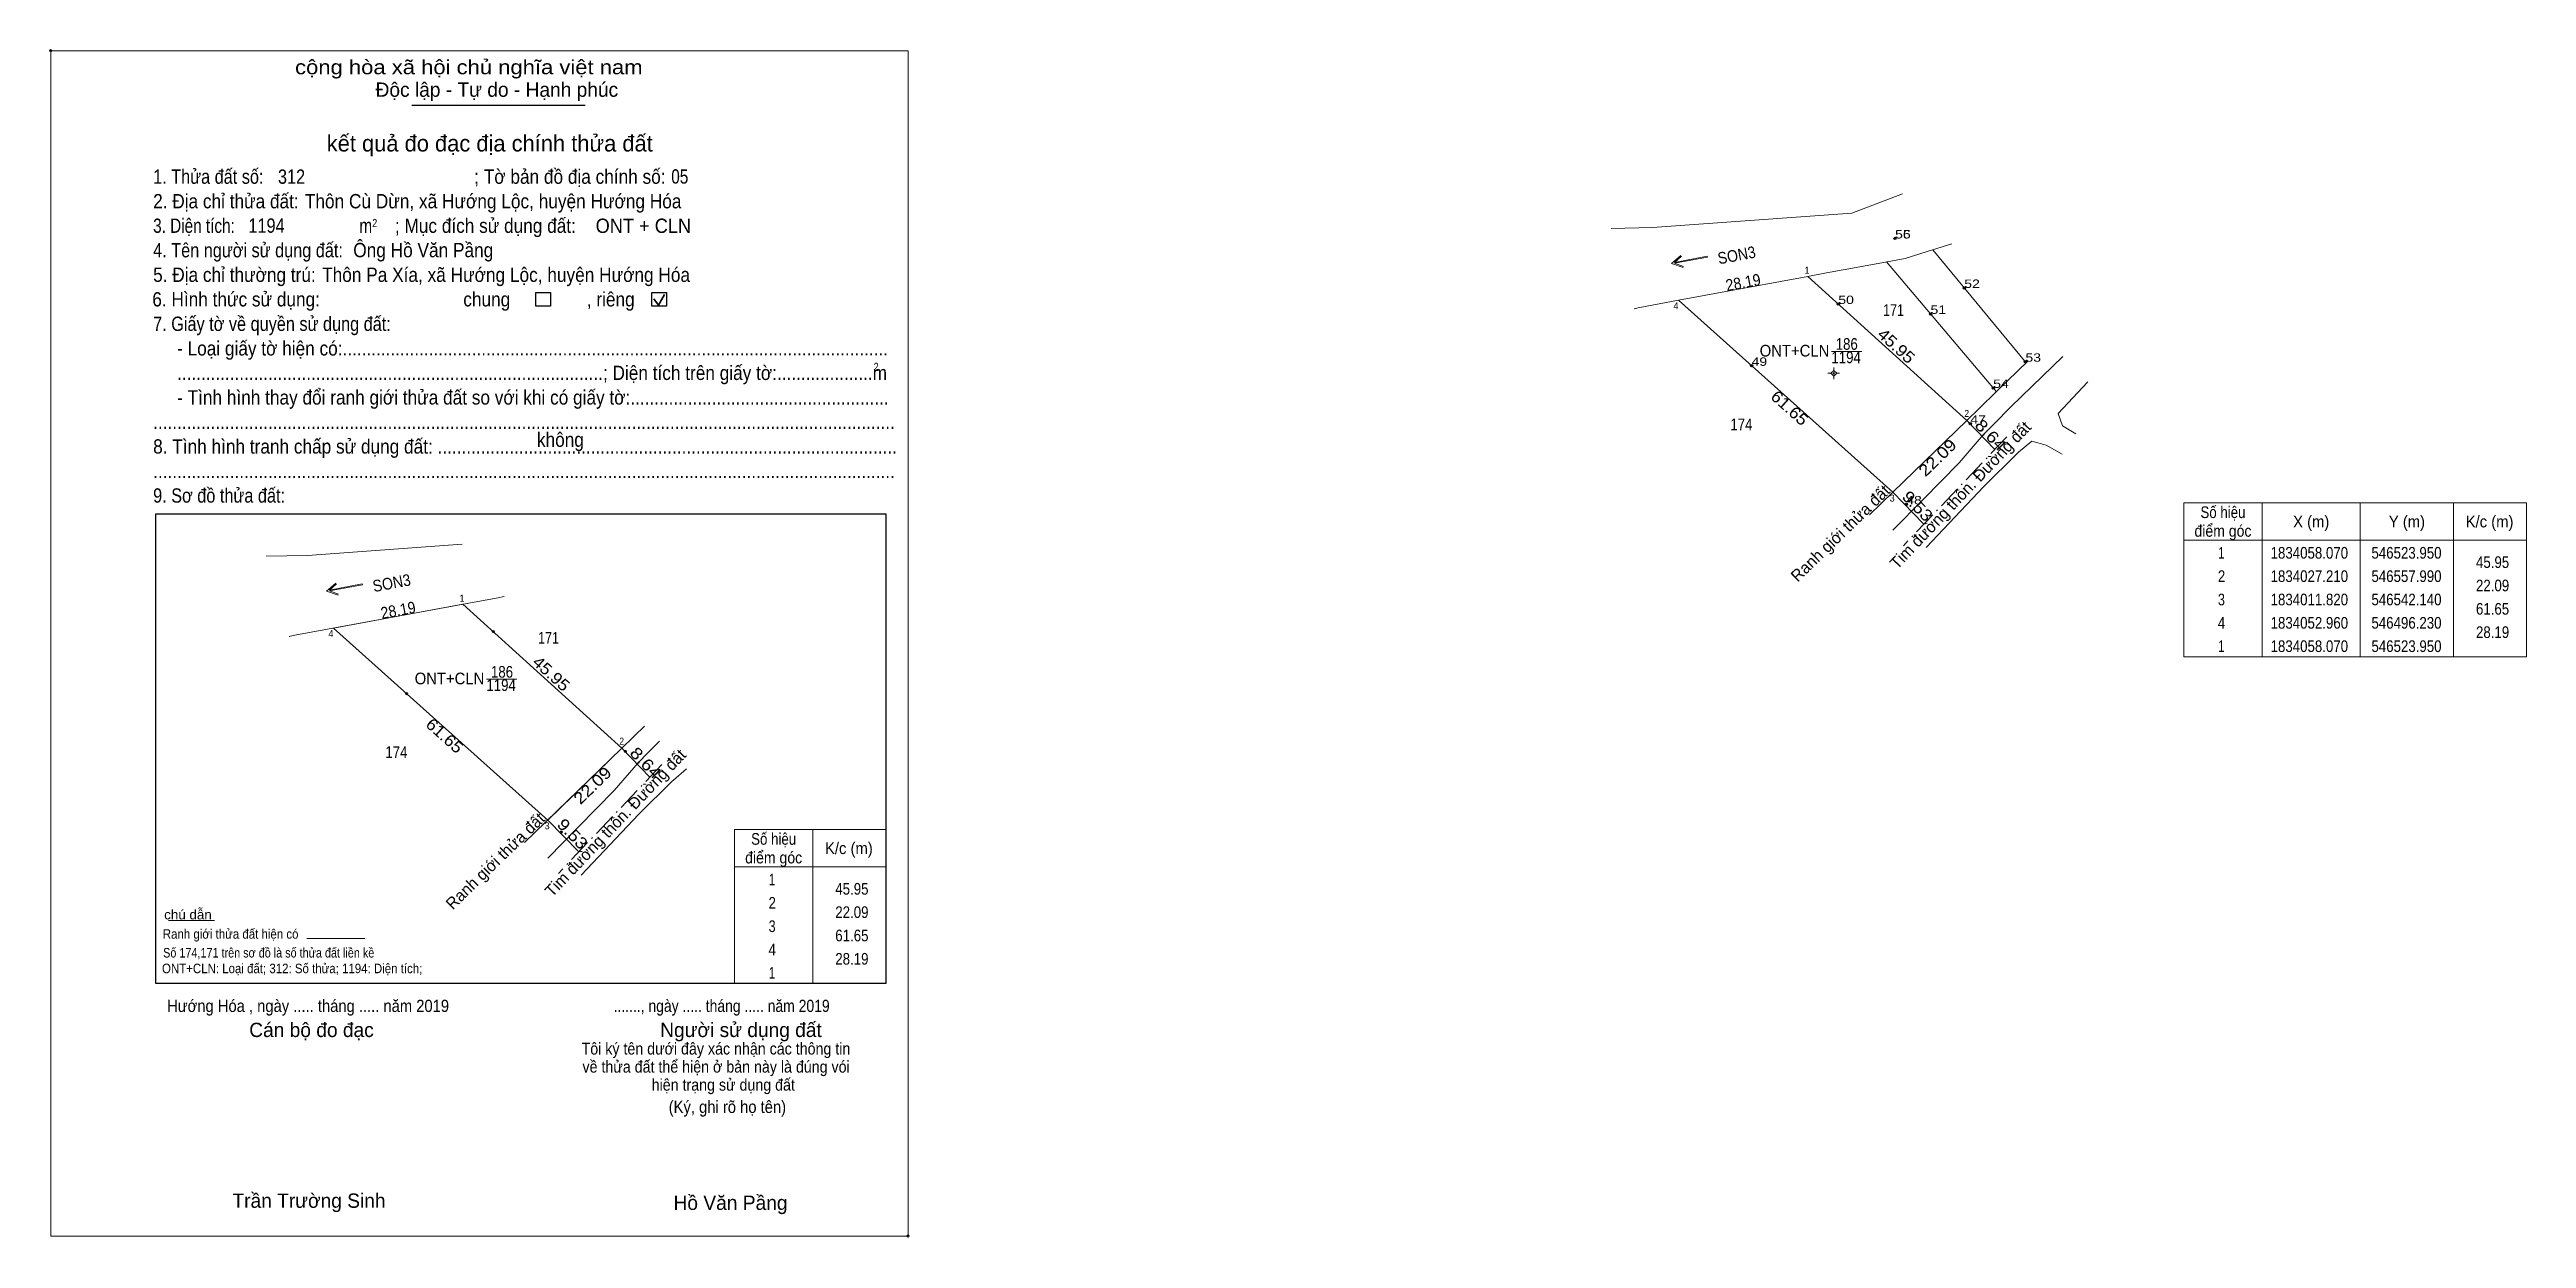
# Model space of a CAD drawing. Header units: metres. Extents: x 546147 to 546678, y 1833852 to 1834107.
import ezdxf
from ezdxf.enums import TextEntityAlignment as Align

# ---------------------------------------------------------------- set-up
doc = ezdxf.new("R2010")
doc.units = ezdxf.units.M
doc.header["$PDMODE"] = 32
doc.header["$PDSIZE"] = 0.5
doc.linetypes.add('DOT_DASHED', pattern=[7.7, 5, -1.2, 0.3, -1.2])
for name, color, linetype in [('1', 7, 'Continuous'), ('12', 7, 'Continuous'), ('7', 7, 'Continuous')]:
    doc.layers.add(name, color=color, linetype=linetype)
for name, color, linetype, lineweight in [('10', 7, 'Continuous', 13), ('11', 7, 'Continuous', 13), ('17', 7, 'Continuous', 13), ('2', 7, 'Continuous', 13), ('35', 7, 'Continuous', 13), ('59', 7, 'Continuous', 13), ('6', 7, 'Continuous', 13), ('63', 7, 'Continuous', 13)]:
    doc.layers.add(name, color=color, linetype=linetype, lineweight=lineweight)

msp = doc.modelspace()

# ---------------------------------------------------------------- hatches: boundary and pattern name
at = {"layer": '11'}
msp.add_hatch(color=256, dxfattribs=at).paths.add_polyline_path([(546529.656, 1834037.309, 1), (546529.356, 1834037.309, 1)])

# ---------------------------------------------------------------- linework, layer by layer
at = {"layer": '10'}
for p, q in [((546540.81, 1834061.17), (546564.33, 1834033.36)), ((546550.69, 1834063.77), (546570.73, 1834039.58)), ((546496.23, 1834052.96), (546523.95, 1834058.07)), ((546523.95, 1834058.07), (546527.98, 1834058.81)), ((546487.97, 1834051.44), (546496.23, 1834052.96)), ((546537.16, 1834006.99), (546542.14, 1834011.82))]:
    msp.add_line(p, q, dxfattribs=at)
for points in [[(546523.95, 1834058.07), (546557.99, 1834027.21), (546557.99, 1834027.21), (546542.14, 1834011.82)], [(546496.23, 1834052.96), (546496.23, 1834052.96), (546496.23, 1834052.96), (546542.14, 1834011.82)]]:
    msp.add_lwpolyline(points, dxfattribs=at)
at = {"layer": '11'}
for p, q in [((546528.88, 1834037.31), (546528.26, 1834037.31)), ((546529.51, 1834038.56), (546529.51, 1834037.93)), ((546529.51, 1834036.68), (546529.51, 1834036.06)), ((546530.76, 1834037.31), (546530.13, 1834037.31))]:
    msp.add_line(p, q, dxfattribs=at)
msp.add_lwpolyline([(546529.51, 1834037.93), (546528.88, 1834037.31), (546529.51, 1834036.68), (546530.13, 1834037.31)], close=True, dxfattribs=at)
msp.add_circle((546529.506, 1834037.309), 0.15, dxfattribs=at)
at = {"layer": '17'}
msp.add_line((546172.83, 1833920.05), (546182.68, 1833920.05), dxfattribs=at)
at = {"layer": '2', "lineweight": 25}
for p, q in [((546224.96, 1834094.79), (546262.1, 1834094.79)), ((546170.13, 1834007.21), (546326.47, 1834007.21)), ((546326.47, 1834007.21), (546326.47, 1833906.57))]:
    msp.add_line(p, q, dxfattribs=at)
at = {"layer": '2'}
for p, q in [((546540.95, 1834061.2), (546532.73, 1834059.68)), ((546540.95, 1834061.2), (546544.78, 1834061.9)), ((546544.78, 1834061.9), (546549.53, 1834063.4)), ((546549.53, 1834063.4), (546554.8, 1834065.07)), ((546487.59, 1834051.37), (546486.77, 1834051.14)), ((546487.97, 1834051.44), (546487.59, 1834051.37)), ((546578.56, 1834040.94), (546574.19, 1834036.69)), ((546574.19, 1834036.69), (546567.45, 1834030.11)), ((546563.85, 1834026.49), (546567.45, 1834030.11)), ((546556.38, 1834018.12), (546561.47, 1834024.1)), ((546556.38, 1834018.12), (546561.47, 1834024.1)), ((546561.47, 1834024.1), (546563.62, 1834026.26)), ((546561.47, 1834024.1), (546563.62, 1834026.26)), ((546563.62, 1834026.26), (546563.85, 1834026.49)), ((546193.76, 1833998.1), (546202.62, 1833998.3)), ((546202.62, 1833998.3), (546235.76, 1834000.72)), ((546207.29, 1833990.86), (546208.85, 1833992.19)), ((546239.91, 1833988.59), (546199.9, 1833981.22)), ((546209.27, 1833989.99), (546207.32, 1833990.68)), ((546235.89, 1833987.85), (546269.93, 1833956.99)), ((546244.74, 1833989.47), (546244.66, 1833989.46)), ((546199.52, 1833981.15), (546198.7, 1833980.92)), ((546199.9, 1833981.22), (546199.52, 1833981.15)), ((546254.07, 1833941.6), (546208.16, 1833982.74)), ((546240.94, 1833971.75), (546247.41, 1833971.75)), ((546272.56, 1833959.55), (546274.8, 1833961.73)), ((546249.1, 1833936.77), (546269.81, 1833956.88)), ((546269.81, 1833956.88), (546272.43, 1833959.42)), ((546275.94, 1833950.79), (546269.92, 1833956.99)), ((546272.43, 1833959.42), (546272.56, 1833959.55)), ((546273.4, 1833953.88), (546275.55, 1833956.04)), ((546273.4, 1833953.88), (546275.55, 1833956.04)), ((546275.55, 1833956.04), (546275.78, 1833956.27)), ((546275.55, 1833956.04), (546275.78, 1833956.27)), ((546275.78, 1833956.27), (546277.98, 1833958.48)), ((546275.78, 1833956.27), (546277.98, 1833958.48)), ((546268.31, 1833947.9), (546273.4, 1833953.88)), ((546268.31, 1833947.9), (546273.4, 1833953.88)), ((546280.98, 1833950.17), (546280.7, 1833949.93)), ((546283.78, 1833952.55), (546280.98, 1833950.17)), ((546260.71, 1833934.76), (546254.07, 1833941.6))]:
    msp.add_line(p, q, dxfattribs=at)
at = {"layer": '2', "lineweight": 35}
for p, q in [((546276.76, 1834053.28), (546277.8, 1834051.92)), ((546277.8, 1834051.92), (546279.07, 1834054.2))]:
    msp.add_line(p, q, dxfattribs=at)
at = {"layer": '2', "linetype": 'DOT_DASHED'}
msp.add_line((546278.52, 1833953.51), (546256.34, 1833930.15), dxfattribs=at)
at = {"layer": '2'}
for points in [[(546147.61, 1834106.44), (546331.26, 1834106.44), (546331.26, 1833852.44), (546147.61, 1833852.44)], [(546235.88, 1833987.85), (546269.92, 1833956.99), (546254.07, 1833941.6), (546208.16, 1833982.74)]]:
    msp.add_lwpolyline(points, close=True, dxfattribs=at)
for points in [[(546481.82, 1834068.32), (546490.69, 1834068.52), (546533.4, 1834071.64), (546544.25, 1834075.78)], [(546532.73, 1834059.68), (546531.52, 1834059.46), (546527.98, 1834058.81)], [(546567.45, 1834030.11), (546574.19, 1834036.69), (546578.56, 1834040.94)], [(546583.9, 1834035.52), (546583.83, 1834035.45), (546577.55, 1834028.69), (546578.51, 1834026.09), (546581.38, 1834024.38)], [(546563.62, 1834026.26), (546563.85, 1834026.49), (546567.45, 1834030.11)], [(546542.15, 1834003.67), (546548.66, 1834010.28), (546556.38, 1834018.12)], [(546542.15, 1834003.67), (546548.66, 1834010.28), (546556.38, 1834018.12)], [(546568.77, 1834020.15), (546561.62, 1834013.05), (546549.3, 1834000)], [(546571.89, 1834022.8), (546569.05, 1834020.39), (546568.77, 1834020.15)], [(546578.4, 1834019.96), (546575.02, 1834021.91), (546571.89, 1834022.8)], [(546208.7, 1833992.37), (546206.71, 1833990.65), (546209.18, 1833989.77)], [(546207.32, 1833990.68), (546214.38, 1833991.99), (546214.34, 1833992.21), (546207.29, 1833990.86)], [(546244.66, 1833989.46), (546243.45, 1833989.24), (546239.91, 1833988.59)], [(546280.7, 1833949.93), (546273.55, 1833942.83), (546261.23, 1833929.78)], [(546254.08, 1833933.44), (546260.6, 1833940.06), (546268.31, 1833947.9)], [(546254.08, 1833933.44), (546260.6, 1833940.06), (546268.31, 1833947.9)]]:
    msp.add_lwpolyline(points, dxfattribs=at)
at = {"layer": '2', "lineweight": 25}
for points in [[(546251.53, 1834054.64), (546254.69, 1834054.64), (546254.69, 1834051.7), (546251.53, 1834051.7)], [(546276.35, 1834054.64), (546279.5, 1834054.64), (546279.5, 1834051.7), (546276.35, 1834051.7)]]:
    msp.add_lwpolyline(points, close=True, dxfattribs=at)
msp.add_lwpolyline([(546326.47, 1833906.57), (546170.13, 1833906.57), (546170.13, 1834007.21)], dxfattribs=at)
at = {"layer": '2'}
for p in [(546147.61, 1834106.44), (546242.41, 1833981.94), (546223.83, 1833968.7), (546270.68, 1833956.3), (546256.94, 1833939.02), (546331.25, 1833852.44)]:
    msp.add_point(p, dxfattribs=at)
at = {"layer": '35'}
for p, q in [((546495.36, 1834061.08), (546496.92, 1834062.41)), ((546497.34, 1834060.21), (546495.39, 1834060.9))]:
    msp.add_line(p, q, dxfattribs=at)
for points in [[(546496.77, 1834062.59), (546494.78, 1834060.87), (546497.25, 1834059.99)], [(546495.39, 1834060.9), (546502.45, 1834062.21), (546502.41, 1834062.43), (546495.36, 1834061.08)]]:
    msp.add_lwpolyline(points, dxfattribs=at)
at = {"layer": '59'}
for p, q in [((546564.43, 1834033.46), (546571.17, 1834040.01)), ((546557.99, 1834027.21), (546560.63, 1834029.77)), ((546560.63, 1834029.77), (546564.43, 1834033.46))]:
    msp.add_line(p, q, dxfattribs=at)
at = {"layer": '6'}
msp.add_line((546202.44, 1833916.22), (546214.87, 1833916.22), dxfattribs=at)
at = {"layer": '63'}
for p, q in [((546529.01, 1834041.97), (546535.48, 1834041.97)), ((546564.01, 1834021.01), (546557.99, 1834027.21)), ((546548.78, 1834004.98), (546542.14, 1834011.82)), ((546621.26, 1834009.55), (546621.26, 1833976.55)), ((546642.26, 1834009.55), (546642.26, 1833976.55)), ((546662.26, 1834009.55), (546662.26, 1833976.55)), ((546604.46, 1834001.55), (546677.86, 1834001.55)), ((546310.87, 1833939.57), (546310.87, 1833906.57)), ((546310.87, 1833939.57), (546310.87, 1833906.57))]:
    msp.add_line(p, q, dxfattribs=at)
at = {"layer": '63', "linetype": 'DOT_DASHED'}
msp.add_line((546566.59, 1834023.73), (546544.41, 1834000.37), dxfattribs=at)
at = {"layer": '63'}
msp.add_lwpolyline([(546604.46, 1834009.55), (546677.86, 1834009.55), (546677.86, 1833976.55), (546604.46, 1833976.55)], close=True, dxfattribs=at)
for points in [[(546311.21, 1833906.57), (546294.07, 1833906.57), (546294.07, 1833939.57), (546311.21, 1833939.57)], [(546309.33, 1833939.57), (546326.47, 1833939.57), (546326.47, 1833906.57), (546309.33, 1833906.57)], [(546294.07, 1833931.57), (546310.87, 1833931.57), (546326.47, 1833931.57)]]:
    msp.add_lwpolyline(points, dxfattribs=at)
at = {"layer": '7'}
for p in [(546542.63, 1834066.2), (546542.64, 1834066.2), (546557.45, 1834055.61), (546530.47, 1834052.16), (546550.22, 1834050.05), (546570.55, 1834039.8), (546511.89, 1834038.92), (546563.65, 1834034.17), (546558.75, 1834026.52), (546545.01, 1834009.25)]:
    msp.add_point(p, dxfattribs=at)

# ---------------------------------------------------------------- texts
at = {"layer": '1'}
for s, width, p in [('171', 0.8, (546542.305, 1834049.62)), ('ONT+CLN', 0.95, (546521.095, 1834040.91)), ('1194', 0.85, (546532.145, 1834039.48)), ('174', 0.85, (546509.725, 1834025.13))]:
    msp.add_text(s, height=2.5, dxfattribs=dict(at, width=width)).set_placement(p, align=Align.CENTER)
at = {"layer": '12', "width": 1.25}
for s, p in [('55', (546542.63, 1834066.2)), ('56', (546542.64, 1834066.2)), ('52', (546557.45, 1834055.61)), ('50', (546530.47, 1834052.16)), ('51', (546550.22, 1834050.05)), ('49', (546511.89, 1834038.92)), ('53', (546570.55, 1834039.8)), ('54', (546563.64, 1834034.18)), ('47', (546558.75, 1834026.52)), ('48', (546545.01, 1834009.24))]:
    msp.add_text(s, height=1.8, dxfattribs=at).set_placement(p)
at = {"layer": '2'}
for s, height, width, p in [('cộng hòa xã hội chủ nghĩa việt nam', 3.065, 1.15, (546199.95, 1834101.39)), ('1. Thửa đất số:', 3.065, 0.85, (546169.55, 1834077.92)), ('312', 3.067, 0.85, (546196.28, 1834077.92)), ('; Tờ bản đồ địa chính số:', 3.065, 0.9, (546238.32, 1834077.92)), ('05', 3.07, 0.8, (546280.52, 1834077.96)), ('2. Địa chỉ thửa đất:', 3.065, 0.9, (546169.55, 1834072.66)), ('Thôn Cù Dừn, xã Hướng Lộc, huyện Hướng Hóa', 3.07, 0.9, (546202.04, 1834072.66)), ('3. Diện tích:', 3.065, 0.8, (546169.55, 1834067.41)), ('1194', 3.07, 0.85, (546189.95, 1834067.43)), ('Ông Hồ Văn Pầng', 3.07, 0.9, (546212.41, 1834062.18)), ('m', 3.065, 0.8, (546213.73, 1834067.41)), ('2', 1.752, 0.8, (546216.49, 1834068.64)), ('; Mục đích sử dụng đất:', 3.065, 0.9, (546221.33, 1834067.41)), ('ONT + CLN', 3.066, 0.95, (546264.32, 1834067.39)), ('4. Tên người sử dụng đất:', 3.065, 0.85, (546169.55, 1834062.16)), ('5. Địa chỉ thường trú:', 3.065, 0.9, (546169.55, 1834056.9)), ('Thôn Pa Xía, xã Hướng Lộc, huyện Hướng Hóa', 3.07, 0.9, (546205.74, 1834056.9)), ('6. Hình thức sử dụng:', 3.065, 0.9, (546169.37, 1834051.64)), ('chung                , riêng', 3.065, 0.9, (546235.98, 1834051.64)), ('7. Giấy tờ về quyền sử dụng đất:', 3.065, 0.85, (546169.55, 1834046.39)), ('     - Loại giấy tờ hiện có:..................................................................................................................', 3.065, 0.9, (546169.55, 1834041.13)), ('     .........................................................................................; Diện tích trên giấy tờ:....................m', 3.065, 0.9, (546169.55, 1834035.88)), ('2', 1.752, 0.8, (546323.88, 1834037.81)), ('     - Tình hình thay đổi ranh giới thửa đất so với khi có giấy tờ:......................................................', 3.065, 0.9, (546169.55, 1834030.62)), ('8. Tình hình tranh chấp sử dụng đất: ................................................................................................', 3.065, 0.9, (546169.55, 1834020.11)), ('...........................................................................................................................................................', 3.065, 0.9, (546169.55, 1834025.37)), ('không', 3.066, 0.9, (546251.75, 1834021.56)), ('9. Sơ đồ thửa đất:', 3.065, 0.85, (546169.55, 1834009.6)), ('...........................................................................................................................................................', 3.065, 0.9, (546169.55, 1834014.86)), ('Hướng Hóa , ngày ..... tháng ..... năm 2019', 2.625, 0.9, (546172.54, 1833900.47)), ('......., ngày ..... tháng ..... năm 2019', 2.625, 0.85, (546268.17, 1833900.47)), ('(Ký, ghi rõ họ tên)', 2.628, 0.9, (546279.97, 1833878.83))]:
    msp.add_text(s, height=height, dxfattribs=dict(at, width=width)).set_placement(p)
for s, height, p in [('Độc lập - Tự do - Hạnh phúc', 3.065, (546217.19, 1834096.56)), ('Cán bộ đo đạc', 3.066, (546190.13, 1833895.1)), ('Người sử dụng đất', 3.065, (546278.15, 1833895.1)), ('Trần Trường Sinh', 3.066, (546186.54, 1833858.51)), ('Hồ Văn Pầng', 3.07, (546281, 1833858.06))]:
    msp.add_text(s, height=height, dxfattribs=at).set_placement(p)
for s, height, p in [('kết quả đo đạc địa chính thửa đất', 3.504, (546241.645, 1834084.84)), ('.', 0.876, (546331.221, 1833851.94))]:
    msp.add_text(s, height=height, dxfattribs=at).set_placement(p, align=Align.CENTER)
for s, height, width, p in [('186', 2.5, 0.85, (546532.28, 1834042.35)), ('171', 2.5, 0.8, (546254.235, 1833979.39)), ('ONT+CLN', 2.5, 0.95, (546233.025, 1833970.68)), ('1194', 2.5, 0.85, (546244.075, 1833969.25)), ('186', 2.5, 0.85, (546244.27, 1833972.1)), ('174', 2.5, 0.85, (546221.655, 1833954.9)), ('Tôi ký tên dưới đây xác nhận các thông tin', 2.532, 0.9, (546290.09, 1833891.35)), ('về thửa đất thể hiện ở bản này là đúng vói', 2.532, 0.9, (546290.12, 1833887.48)), ('hiện trạng sử dụng đất', 2.532, 0.9, (546291.665, 1833883.61))]:
    msp.add_text(s, height=height, dxfattribs=dict(at, width=width)).set_placement(p, align=Align.CENTER)
for s, rotation, width, p in [('SON3', 10.445, 0.9, (546220.863, 1833991.17)), ('28.19', 10.445, 0.9, (546222.248, 1833985.337)), ('45.95', 317.805, 1.1, (546253.985, 1833972.041)), ('61.65', 318.136, 1.1, (546231.146, 1833958.728)), ('8.64', 314.15, 1.2, (546274.15, 1833952.976)), ('22.09', 44.156, 1.15, (546264.514, 1833948.114)), ('9.53', 314.15, 1.15, (546258.471, 1833937.766))]:
    msp.add_text(s, height=2.5, rotation=rotation, dxfattribs=dict(at, width=width)).set_placement(p, align=Align.CENTER)
for s, width, p in [(' 1', 0.9, (546236.2, 1833988.4)), (' 4', 0.95, (546208.16, 1833980.78)), (' 2', 0.9, (546270.41, 1833957.74)), (' 3', 0.95, (546254.47, 1833939.6))]:
    msp.add_text(s, height=1.5, dxfattribs=dict(at, width=width)).set_placement(p, align=Align.RIGHT)
for s, rotation, p in [('Tim đường thôn. Đường đất', 46.484, (546269.46, 1833940.129)), ('Ranh giới thửa đất', 44.146, (546243.694, 1833931.914))]:
    msp.add_text(s, height=2.5, rotation=rotation, dxfattribs=at).set_placement(p, align=Align.CENTER)
at = {"layer": '6'}
for s, width, p in [('chú dẫn', 1.05, (546171.91, 1833920.31)), ('Ranh giới thửa đất hiện có ', 0.9, (546171.62, 1833916.17)), ('Số 174,171 trên sơ đồ là số thửa đất liền kề', 0.85, (546171.69, 1833912.14)), ('ONT+CLN: Loại đất; 312: Số thửa; 1194: Diện tích;', 0.9, (546171.45, 1833908.78))]:
    msp.add_text(s, height=2.04, dxfattribs=dict(at, width=width)).set_placement(p)
at = {"layer": '63'}
for s, rotation, width, p in [('SON3', 10.445, 0.9, (546508.933, 1834061.4)), ('28.19', 10.445, 0.9, (546510.318, 1834055.567)), ('45.95', 317.805, 1.1, (546542.055, 1834042.271)), ('61.65', 318.136, 1.1, (546519.216, 1834028.958)), ('8.64', 314.15, 1.2, (546562.22, 1834023.206)), ('22.09', 44.156, 1.15, (546552.584, 1834018.344)), ('9.53', 314.15, 1.15, (546546.541, 1834007.996))]:
    msp.add_text(s, height=2.5, rotation=rotation, dxfattribs=dict(at, width=width)).set_placement(p, align=Align.CENTER)
for s, height, width, p in [(' 1', 1.5, 0.9, (546524.27, 1834058.63)), (' 4', 1.5, 0.95, (546496.23, 1834051.01)), (' 2', 1.5, 0.9, (546558.48, 1834027.97)), (' 3', 1.5, 0.95, (546542.54, 1834009.83)), ('45.95', 2.5, 0.85, (546674.16, 1833995.6)), ('22.09', 2.5, 0.85, (546674.16, 1833990.6)), ('61.65', 2.5, 0.85, (546674.16, 1833985.6)), ('28.19', 2.5, 0.85, (546674.16, 1833980.6)), ('45.95', 2.5, 0.85, (546322.76, 1833925.61)), ('22.09', 2.5, 0.85, (546322.76, 1833920.61)), ('61.65', 2.5, 0.85, (546322.76, 1833915.61)), ('28.19', 2.5, 0.85, (546322.76, 1833910.61))]:
    msp.add_text(s, height=height, dxfattribs=dict(at, width=width)).set_placement(p, align=Align.RIGHT)
for s, rotation, p in [('Tim đường thôn. Đường đất', 46.484, (546557.53, 1834010.359)), ('Ranh giới thửa đất', 44.146, (546531.764, 1834002.144))]:
    msp.add_text(s, height=2.5, rotation=rotation, dxfattribs=at).set_placement(p, align=Align.CENTER)
for s, width, p in [('Số hiệu', 0.85, (546612.86, 1834006.3)), ('điểm góc', 0.9, (546612.86, 1834002.3)), ('X (m)', 0.95, (546631.76, 1834004.3)), ('Y (m)', 0.95, (546652.255, 1834004.3)), ('K/c (m)', 0.95, (546669.96, 1834004.3)), (' 1', 0.75, (546612.155, 1833997.6)), ('1834058.070', 0.85, (546631.36, 1833997.6)), ('546523.950', 0.85, (546652.165, 1833997.6)), (' 2', 0.85, (546612.16, 1833992.6)), ('1834027.210', 0.85, (546631.36, 1833992.6)), ('546557.990', 0.85, (546652.165, 1833992.6)), (' 3', 0.8, (546612.16, 1833987.6)), ('1834011.820', 0.85, (546631.36, 1833987.6)), ('546542.140', 0.85, (546652.165, 1833987.6)), (' 4', 0.85, (546612.155, 1833982.6)), ('1834052.960', 0.85, (546631.36, 1833982.6)), ('546496.230', 0.85, (546652.165, 1833982.6)), (' 1', 0.75, (546612.155, 1833977.6)), ('1834058.070', 0.85, (546631.36, 1833977.6)), ('546523.950', 0.85, (546652.165, 1833977.6)), ('Số hiệu', 0.85, (546302.45, 1833936.3)), ('điểm góc', 0.9, (546302.45, 1833932.3)), ('K/c (m)', 0.95, (546318.56, 1833934.31)), (' 1', 0.75, (546301.745, 1833927.6)), (' 2', 0.85, (546301.75, 1833922.6)), (' 3', 0.8, (546301.75, 1833917.6)), (' 4', 0.85, (546301.745, 1833912.6)), (' 1', 0.75, (546301.745, 1833907.6))]:
    msp.add_text(s, height=2.5, dxfattribs=dict(at, width=width)).set_placement(p, align=Align.CENTER)

doc.saveas('drawing.dxf')
